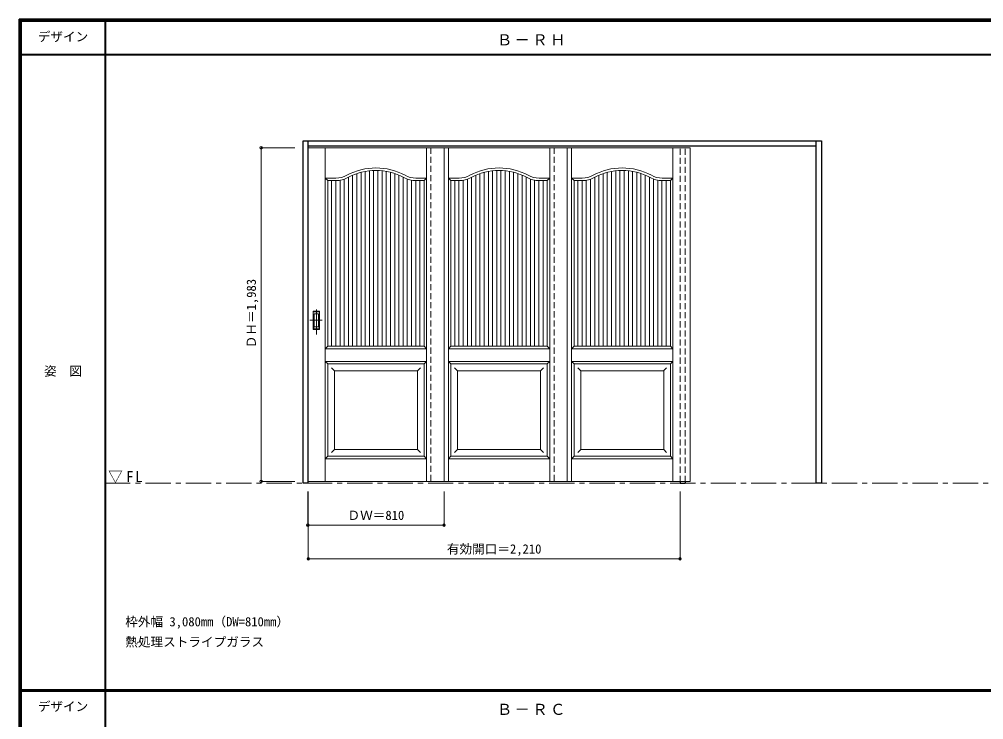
# Model space of a CAD drawing. Units: millimetres, scale not verified. Extents: x -6000 to 5700, y -4307 to 4260.
# Drawn here: x -6000 to -267, y 12 to 4175 of the extents above; entities that cross this region are included whole.
import ezdxf
from ezdxf.enums import TextEntityAlignment as Align

# ---------------------------------------------------------------- set-up
doc = ezdxf.new("R2010")
doc.units = ezdxf.units.MM
doc.header["$LTSCALE"] = 30
doc.header["$PDMODE"] = 32
doc.header["$PDSIZE"] = 15
doc.linetypes.add('CHAIN1', pattern=[8, 5, -1, 1, -1])
doc.linetypes.add('DASHED1', pattern=[1.8, 1.2, -0.6])
for name, color, linetype, lineweight in [('0-2_扉', 7, 'Continuous', 18), ('0-4_枠', 3, 'Continuous', 25), ('0-6_引手', 7, 'Continuous', 18), ('0-B_寸法', 7, 'Continuous', 9), ('0-C_ハッチ', 4, 'Continuous', 9), ('F-1_枠', 6, 'Continuous', 40)]:
    doc.layers.add(name, color=color, linetype=linetype, lineweight=lineweight)
doc.layers.add('0-A_文字', color=7, linetype='Continuous')
doc.layers.add('F-A_文字', color=7, linetype='Continuous')
doc.styles.add('ＭＳ ゴシック', font='')
doc.styles.get('ＭＳ ゴシック').set_extended_font_data('MS Gothic')

msp = doc.modelspace()

# ---------------------------------------------------------------- linework, layer by layer
at = {"layer": '0-2_扉', "color": 4, "linetype": 'DASHED1', "lineweight": 9}
for p, q in [((-4285, 3411.5), (-4282, 3411.5)), ((-4285, 1428.5), (-4285, 3411.5)), ((-3553, 3411.5), (-3553, 1428.5)), ((-2821, 3411.5), (-2821, 1428.5)), ((-4282, 1428.5), (-4285, 1428.5))]:
    msp.add_line(p, q, dxfattribs=at)
at = {"layer": '0-2_扉'}
for p, q in [((-3475, 3411.5), (-4282, 3411.5)), ((-4181.5, 1428.5), (-4181.5, 3411.5)), ((-3578.5, 1428.5), (-3578.5, 3411.5)), ((-2743, 3411.5), (-3550, 3411.5)), ((-3475, 3411.5), (-3475, 1428.5)), ((-3449.5, 1428.5), (-3449.5, 3411.5)), ((-2846.5, 1428.5), (-2846.5, 3411.5)), ((-2011, 3411.5), (-2818, 3411.5)), ((-2743, 3411.5), (-2743, 1428.5)), ((-2717.5, 1428.5), (-2717.5, 3411.5)), ((-2114.5, 1428.5), (-2114.5, 3411.5)), ((-2011, 3411.5), (-2011, 1428.5)), ((-4166.5, 3216.5), (-4181.5, 3231.5)), ((-4181.5, 3231.5), (-4117.49, 3231.5)), ((-4166.5, 2231.5), (-4166.5, 3216.5)), ((-4166.5, 3216.5), (-4117.49, 3216.5)), ((-3578.5, 3231.5), (-3642.51, 3231.5)), ((-3593.5, 3216.5), (-3642.51, 3216.5)), ((-3593.5, 3216.5), (-3578.5, 3231.5)), ((-3593.5, 2362.74), (-3593.5, 3216.5)), ((-3434.5, 3216.5), (-3449.5, 3231.5)), ((-3449.5, 3231.5), (-3385.49, 3231.5)), ((-3434.5, 2231.5), (-3434.5, 3216.5)), ((-3434.5, 3216.5), (-3385.49, 3216.5)), ((-2846.5, 3231.5), (-2910.51, 3231.5)), ((-2861.5, 3216.5), (-2910.51, 3216.5)), ((-2861.5, 3216.5), (-2846.5, 3231.5)), ((-2861.5, 2362.74), (-2861.5, 3216.5)), ((-2702.5, 3216.5), (-2717.5, 3231.5)), ((-2717.5, 3231.5), (-2653.49, 3231.5)), ((-2702.5, 2231.5), (-2702.5, 3216.5)), ((-2702.5, 3216.5), (-2653.49, 3216.5)), ((-2114.5, 3231.5), (-2178.51, 3231.5)), ((-2129.5, 3216.5), (-2178.51, 3216.5)), ((-2129.5, 3216.5), (-2114.5, 3231.5)), ((-2129.5, 2362.74), (-2129.5, 3216.5)), ((-3593.69, 3093.5), (-3593.5, 3093.5)), ((-2861.69, 3093.5), (-2861.5, 3093.5)), ((-2129.69, 3093.5), (-2129.5, 3093.5)), ((-3593.5, 2231.5), (-3593.5, 2373.55)), ((-2861.5, 2231.5), (-2861.5, 2373.55)), ((-2129.5, 2231.5), (-2129.5, 2373.55)), ((-4166.5, 2231.5), (-4181.5, 2216.5)), ((-4181.5, 2216.5), (-3578.5, 2216.5)), ((-4166.5, 2231.5), (-3638.5, 2231.5)), ((-3593.5, 2231.5), (-3782.5, 2231.5)), ((-3578.5, 2216.5), (-3593.5, 2231.5)), ((-3434.5, 2231.5), (-3449.5, 2216.5)), ((-3449.5, 2216.5), (-2846.5, 2216.5)), ((-3434.5, 2231.5), (-2906.5, 2231.5)), ((-2861.5, 2231.5), (-3050.5, 2231.5)), ((-2846.5, 2216.5), (-2861.5, 2231.5)), ((-2702.5, 2231.5), (-2717.5, 2216.5)), ((-2717.5, 2216.5), (-2114.5, 2216.5)), ((-2702.5, 2231.5), (-2174.5, 2231.5)), ((-2129.5, 2231.5), (-2318.5, 2231.5)), ((-2114.5, 2216.5), (-2129.5, 2231.5)), ((-4166.5, 2126.5), (-4181.5, 2141.5)), ((-3578.5, 2141.5), (-4181.5, 2141.5)), ((-4166.5, 1578.5), (-4166.5, 2126.5)), ((-3593.5, 2126.5), (-4166.5, 2126.5)), ((-3578.5, 2141.5), (-3593.5, 2126.5)), ((-3593.5, 1578.5), (-3593.5, 2126.5)), ((-3434.5, 2126.5), (-3449.5, 2141.5)), ((-2846.5, 2141.5), (-3449.5, 2141.5)), ((-3434.5, 1578.5), (-3434.5, 2126.5)), ((-2861.5, 2126.5), (-3434.5, 2126.5)), ((-2846.5, 2141.5), (-2861.5, 2126.5)), ((-2861.5, 1578.5), (-2861.5, 2126.5)), ((-2702.5, 2126.5), (-2717.5, 2141.5)), ((-2114.5, 2141.5), (-2717.5, 2141.5)), ((-2702.5, 1578.5), (-2702.5, 2126.5)), ((-2129.5, 2126.5), (-2702.5, 2126.5)), ((-2114.5, 2141.5), (-2129.5, 2126.5)), ((-2129.5, 1578.5), (-2129.5, 2126.5)), ((-4126.5, 2086.5), (-4144.18, 2104.18)), ((-4126.5, 2086.5), (-4126.5, 1618.5)), ((-4126.5, 2086.5), (-3633.5, 2086.5)), ((-3633.54, 2086.5), (-3615.86, 2104.18)), ((-3633.5, 1618.5), (-3633.5, 2086.5)), ((-3394.5, 2086.5), (-3412.18, 2104.18)), ((-3394.5, 2086.5), (-3394.5, 1618.5)), ((-3394.5, 2086.5), (-2901.5, 2086.5)), ((-2901.54, 2086.5), (-2883.86, 2104.18)), ((-2901.5, 1618.5), (-2901.5, 2086.5)), ((-2662.5, 2086.5), (-2680.18, 2104.18)), ((-2662.5, 2086.5), (-2662.5, 1618.5)), ((-2662.5, 2086.5), (-2169.5, 2086.5)), ((-2169.54, 2086.5), (-2151.86, 2104.18)), ((-2169.5, 1618.5), (-2169.5, 2086.5)), ((-4126.5, 1618.5), (-4144.18, 1600.82)), ((-4126.5, 1618.5), (-3633.5, 1618.5)), ((-3633.5, 1618.5), (-3633.5, 1619.93)), ((-3633.5, 1618.5), (-3615.82, 1600.82)), ((-3394.5, 1618.5), (-3412.18, 1600.82)), ((-3394.5, 1618.5), (-2901.5, 1618.5)), ((-2901.5, 1618.5), (-2901.5, 1619.93)), ((-2901.5, 1618.5), (-2883.82, 1600.82)), ((-2662.5, 1618.5), (-2680.18, 1600.82)), ((-2662.5, 1618.5), (-2169.5, 1618.5)), ((-2169.5, 1618.5), (-2169.5, 1619.93)), ((-2169.5, 1618.5), (-2151.82, 1600.82)), ((-4166.5, 1578.5), (-4181.5, 1563.5)), ((-3578.5, 1563.5), (-4181.5, 1563.5)), ((-3593.5, 1578.5), (-4166.5, 1578.5)), ((-3593.5, 1578.5), (-3578.5, 1563.5)), ((-3434.5, 1578.5), (-3449.5, 1563.5)), ((-2846.5, 1563.5), (-3449.5, 1563.5)), ((-2861.5, 1578.5), (-3434.5, 1578.5)), ((-2861.5, 1578.5), (-2846.5, 1563.5)), ((-2702.5, 1578.5), (-2717.5, 1563.5)), ((-2114.5, 1563.5), (-2717.5, 1563.5)), ((-2129.5, 1578.5), (-2702.5, 1578.5)), ((-2129.5, 1578.5), (-2114.5, 1563.5)), ((-3475, 1428.5), (-4282, 1428.5)), ((-2743, 1428.5), (-3550, 1428.5)), ((-2011, 1428.5), (-2818, 1428.5))]:
    msp.add_line(p, q, dxfattribs=at)
for centre, radius, start, end in [((-3880, 2926.5), 365, 61.6423, 118.3577), ((-3880, 2926.5), 350, 61.6423, 118.3577), ((-3148, 2926.5), 365, 61.6423, 118.3577), ((-3148, 2926.5), 350, 61.6423, 118.3577), ((-2416, 2926.5), 365, 61.6423, 118.3577), ((-2416, 2926.5), 350, 61.6423, 118.3577), ((-4117.49, 3366.5), 135, 270, 298.3577), ((-4117.49, 3366.5), 150, 270, 298.3577), ((-3642.51, 3366.5), 150, 241.6423, 270), ((-3642.51, 3366.5), 135, 241.6423, 270), ((-3385.49, 3366.5), 135, 270, 298.3577), ((-3385.49, 3366.5), 150, 270, 298.3577), ((-2910.51, 3366.5), 150, 241.6423, 270), ((-2910.51, 3366.5), 135, 241.6423, 270), ((-2653.49, 3366.5), 135, 270, 298.3577), ((-2653.49, 3366.5), 150, 270, 298.3577), ((-2178.51, 3366.5), 150, 241.6423, 270), ((-2178.51, 3366.5), 135, 241.6423, 270)]:
    msp.add_arc(centre, radius, start, end, dxfattribs=at)
at = {"layer": '0-4_枠'}
for p, q in [((-4282, 1418), (-4282, 3453)), ((-1262, 1418), (-1262, 3453)), ((-4282, 3423), (-1262, 3423)), ((-2072, 1428.5), (-2072, 1418)), ((-2072, 1418), (-2042, 1418)), ((-2042, 1428.5), (-2042, 1418)), ((-1232, 1418), (-1262, 1418))]:
    msp.add_line(p, q, dxfattribs=at)
at = {"layer": '0-4_枠', "color": 4, "linetype": 'DASHED1', "lineweight": 9}
for p, q in [((-2072, 1426), (-2072, 3423)), ((-2042, 1426), (-2042, 3423))]:
    msp.add_line(p, q, dxfattribs=at)
at = {"layer": '0-4_枠'}
for points in [[(-4282, 1418), (-4312, 1418), (-4312, 3453)], [(-4312, 3453), (-1232, 3453), (-1232, 1418)]]:
    msp.add_lwpolyline(points, dxfattribs=at)
at = {"layer": '0-6_引手', "linetype": 'CHAIN1'}
for p, q in [((-4234, 2300.77), (-4234, 2471.62)), ((-4272.07, 2386), (-4199.56, 2386))]:
    msp.add_line(p, q, dxfattribs=at)
at = {"layer": '0-6_引手'}
for p, q in [((-4253, 2441), (-4215, 2441)), ((-4253, 2331), (-4253, 2441)), ((-4246.5, 2425), (-4221.5, 2425)), ((-4246.5, 2347), (-4246.5, 2425)), ((-4221.5, 2347), (-4221.5, 2425)), ((-4215, 2331), (-4215, 2441)), ((-4253, 2331), (-4215, 2331)), ((-4246.5, 2347), (-4221.5, 2347))]:
    msp.add_line(p, q, dxfattribs=at)
at = {"layer": '0-6_引手', "linetype": 'DASHED1'}
for p, q in [((-4218, 2335), (-4218, 2437)), ((-4250, 2335), (-4218, 2335))]:
    msp.add_line(p, q, dxfattribs=at)
msp.add_lwpolyline([(-4250, 2335), (-4250, 2437), (-4218, 2437)], dxfattribs=at)
at = {"layer": '0-B_寸法', "color": 4}
for p, q in [((-4562, 3411.5), (-4562, 1428.5)), ((-4562, 3411.5), (-4362, 3411.5)), ((-4562, 1428.5), (-4362, 1428.5)), ((-4285, 1168), (-4285, 1368)), ((-4282, 968), (-4282, 1368)), ((-3475, 1168), (-3475, 1368)), ((-2072, 968), (-2072, 1368)), ((-4285, 1168), (-3475, 1168)), ((-4282, 968), (-2072, 968))]:
    msp.add_line(p, q, dxfattribs=at)
at = {"layer": '0-B_寸法'}
for p in [(-4562, 3411.5), (-4562, 1428.5), (-4285, 1168), (-3475, 1168), (-4282, 968), (-2072, 968)]:
    msp.add_point(p, dxfattribs=at)
at = {"layer": '0-C_ハッチ'}
for p, q in [((-3943.5, 2231.5), (-3943.5, 3270.69)), ((-3918.5, 2231.5), (-3918.5, 3274.38)), ((-3893.5, 2231.5), (-3893.5, 3276.24)), ((-3868.5, 2231.5), (-3868.5, 3276.31)), ((-3843.5, 2231.5), (-3843.5, 3274.59)), ((-3818.5, 2231.5), (-3818.5, 3271.06)), ((-3211.5, 2231.5), (-3211.5, 3270.69)), ((-3186.5, 2231.5), (-3186.5, 3274.38)), ((-3161.5, 2231.5), (-3161.5, 3276.24)), ((-3136.5, 2231.5), (-3136.5, 3276.31)), ((-3111.5, 2231.5), (-3111.5, 3274.59)), ((-3086.5, 2231.5), (-3086.5, 3271.06)), ((-2479.5, 2231.5), (-2479.5, 3270.69)), ((-2454.5, 2231.5), (-2454.5, 3274.38)), ((-2429.5, 2231.5), (-2429.5, 3276.24)), ((-2404.5, 2231.5), (-2404.5, 3276.31)), ((-2379.5, 2231.5), (-2379.5, 3274.59)), ((-2354.5, 2231.5), (-2354.5, 3271.06)), ((-4143.5, 2231.5), (-4143.5, 3216.75)), ((-4118.5, 2231.5), (-4118.5, 3216.5)), ((-4093.5, 2231.5), (-4093.5, 3218.43)), ((-4068.5, 2231.5), (-4068.5, 3224.73)), ((-4043.5, 2231.5), (-4043.5, 3235.97)), ((-4018.5, 2231.5), (-4018.5, 3247.93)), ((-3993.5, 2231.5), (-3993.5, 3257.59)), ((-3968.5, 2231.5), (-3968.5, 3265.13)), ((-3793.5, 2231.5), (-3793.5, 3265.65)), ((-3768.5, 2231.5), (-3768.5, 3258.27)), ((-3743.5, 2231.5), (-3743.5, 3248.79)), ((-3718.5, 2231.5), (-3718.5, 3237.02)), ((-3693.5, 2231.5), (-3693.5, 3225.43)), ((-3668.5, 2231.5), (-3668.5, 3218.77)), ((-3643.5, 2231.5), (-3643.5, 3217.75)), ((-3618.5, 2231.5), (-3618.5, 3216.5)), ((-3411.5, 2231.5), (-3411.5, 3216.75)), ((-3386.5, 2231.5), (-3386.5, 3216.5)), ((-3361.5, 2231.5), (-3361.5, 3218.43)), ((-3336.5, 2231.5), (-3336.5, 3224.73)), ((-3311.5, 2231.5), (-3311.5, 3235.97)), ((-3286.5, 2231.5), (-3286.5, 3247.93)), ((-3261.5, 2231.5), (-3261.5, 3257.59)), ((-3236.5, 2231.5), (-3236.5, 3265.13)), ((-3061.5, 2231.5), (-3061.5, 3265.65)), ((-3036.5, 2231.5), (-3036.5, 3258.27)), ((-3011.5, 2231.5), (-3011.5, 3248.79)), ((-2986.5, 2231.5), (-2986.5, 3237.02)), ((-2961.5, 2231.5), (-2961.5, 3225.43)), ((-2936.5, 2231.5), (-2936.5, 3218.77)), ((-2911.5, 2231.5), (-2911.5, 3217.75)), ((-2886.5, 2231.5), (-2886.5, 3216.5)), ((-2679.5, 2231.5), (-2679.5, 3216.75)), ((-2654.5, 2231.5), (-2654.5, 3216.5)), ((-2629.5, 2231.5), (-2629.5, 3218.43)), ((-2604.5, 2231.5), (-2604.5, 3224.73)), ((-2579.5, 2231.5), (-2579.5, 3235.97)), ((-2554.5, 2231.5), (-2554.5, 3247.93)), ((-2529.5, 2231.5), (-2529.5, 3257.59)), ((-2504.5, 2231.5), (-2504.5, 3265.13)), ((-2329.5, 2231.5), (-2329.5, 3265.65)), ((-2304.5, 2231.5), (-2304.5, 3258.27)), ((-2279.5, 2231.5), (-2279.5, 3248.79)), ((-2254.5, 2231.5), (-2254.5, 3237.02)), ((-2229.5, 2231.5), (-2229.5, 3225.43)), ((-2204.5, 2231.5), (-2204.5, 3218.77)), ((-2179.5, 2231.5), (-2179.5, 3217.75)), ((-2154.5, 2231.5), (-2154.5, 3216.5))]:
    msp.add_line(p, q, dxfattribs=at)
at = {"layer": '0-C_ハッチ', "color": 7, "linetype": 'CHAIN1', "lineweight": 18}
msp.add_line((-5490, 1418), (5690, 1418), dxfattribs=at)
at = {"layer": 'F-1_枠'}
for p, q in [((-6000, 4175), (5700, 4175)), ((-6000, 4175), (-6000, -4205)), ((-6000, 4170), (5700, 4170)), ((-6000, 4165), (5700, 4165)), ((-5995, 4175), (-5995, -4205)), ((-5990, 4175), (-5990, -4205)), ((-5490, 4175), (-5490, -3790)), ((-6000, 3965), (5700, 3965)), ((-6000, 190.5), (5700, 190.5)), ((-6000, 187.5), (5700, 187.5)), ((-6000, 184.5), (5700, 184.5))]:
    msp.add_line(p, q, dxfattribs=at)

# ---------------------------------------------------------------- texts
at = {"layer": '0-A_文字', "style": 'ＭＳ ゴシック'}
for s, p in [('枠外幅 3,080mm（DW=810mm）', (-5370, 550.5)), ('熱処理ストライプガラス', (-5370, 430.5))]:
    msp.add_text(s, height=54.99, dxfattribs=at).set_placement(p, align=Align.BOTTOM_LEFT)
at = {"layer": '0-A_文字', "char_height": 65.98, "attachment_point": 7, "style": 'ＭＳ ゴシック'}
for s, insert in [('\\T1.17;Ｂ－ＲＨ', (-3160, 4020)), ('\\T1.26;\\W0.95;▽FL', (-5471.25, 1418)), ('\\T1.17;Ｂ－ＲＣ', (-3160, 39.5))]:
    msp.add_mtext(s, dxfattribs=dict(at, insert=insert))
at = {"layer": '0-B_寸法', "style": 'ＭＳ ゴシック'}
msp.add_text('ＤＨ＝1,983', height=54.99, rotation=90, dxfattribs=at).set_placement((-4577, 2219.75), align=Align.BOTTOM_LEFT)
for s, p in [('ＤＷ＝810', (-4048.75, 1183)), ('有効開口＝2,210', (-3458.25, 983))]:
    msp.add_text(s, height=54.99, dxfattribs=at).set_placement(p, align=Align.BOTTOM_LEFT)
at = {"layer": 'F-A_文字', "style": 'ＭＳ ゴシック'}
for s, p in [('デザイン', (-5890, 4027.5)), ('姿\u3000図', (-5852.5, 2040.25)), ('デザイン', (-5890, 47))]:
    msp.add_text(s, height=54.99, dxfattribs=at).set_placement(p, align=Align.BOTTOM_LEFT)

doc.saveas('drawing.dxf')
